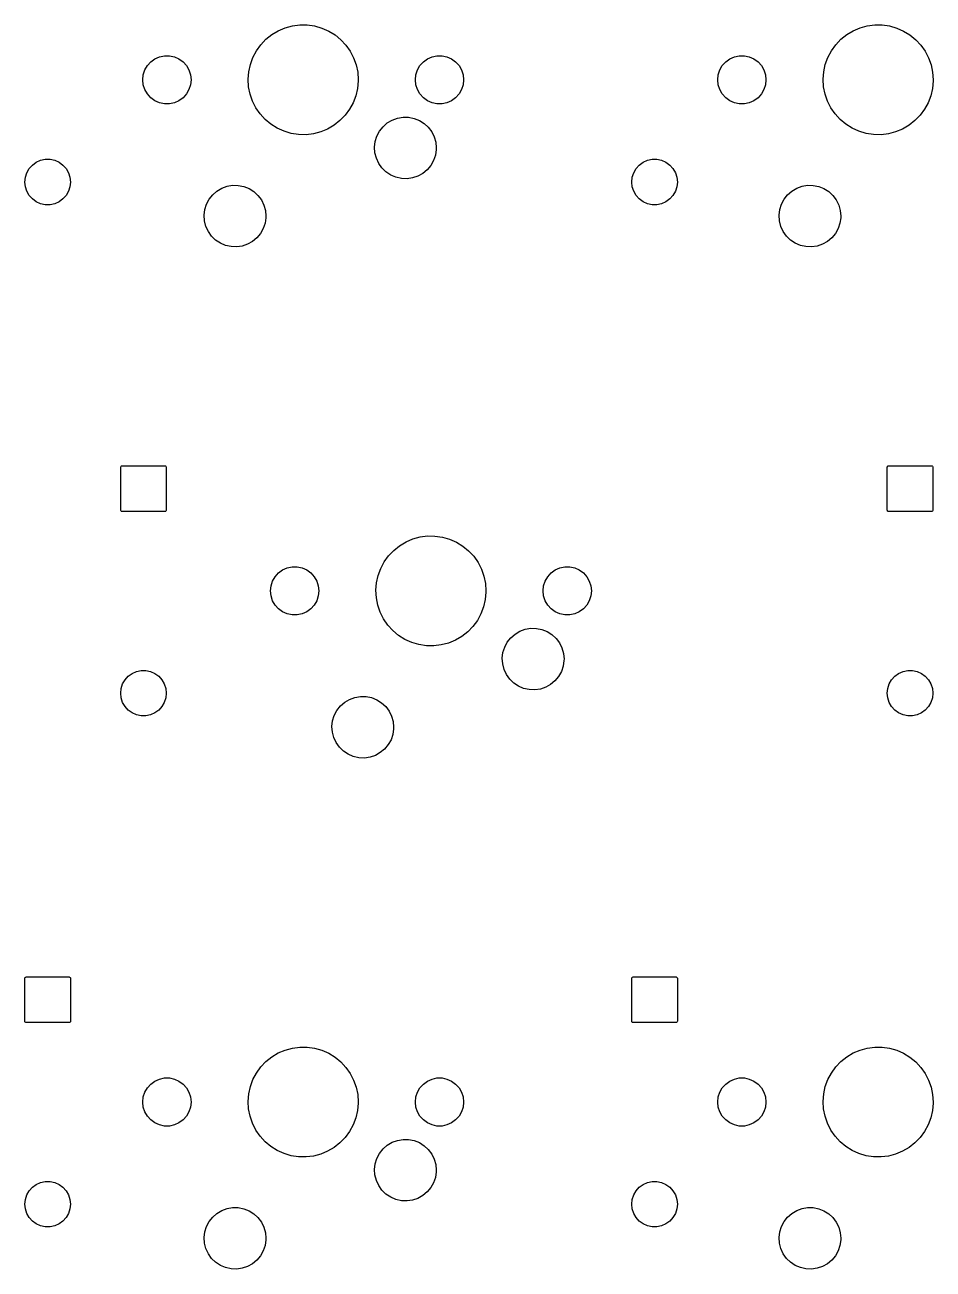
# Model space of a CAD drawing. Extents: x -119 to 120, y -47 to 51.
# Drawn here: x -117.53 to -83.67, y -44.33 to 2.05 of the extents above; entities that cross this region are included whole.
import ezdxf

# ---------------------------------------------------------------- set-up
doc = ezdxf.new("R2010")
doc.units = 0
doc.layers.add('BLACK', color=7, linetype='CONTINUOUS')

msp = doc.modelspace()

# ---------------------------------------------------------------- linework, layer by layer
at = {"layer": 'BLACK', "linetype": 'CONTINUOUS'}
for p, q in [((-108.087, 1.82656), (-107.83, 1.93597)), ((-107.83, 1.93597), (-107.561, 2.00956)), ((-107.561, 2.00956), (-107.285, 2.04595)), ((-107.285, 2.04595), (-107.006, 2.04449)), ((-107.006, 2.04449), (-106.73, 2.0052)), ((-106.73, 2.0052), (-106.462, 1.92881)), ((-106.462, 1.92881), (-106.206, 1.81672)), ((-86.6557, 1.82656), (-86.3992, 1.93597)), ((-86.3992, 1.93597), (-86.1302, 2.00956)), ((-86.1302, 2.00956), (-85.8537, 2.04595)), ((-85.8537, 2.04595), (-85.5749, 2.04449)), ((-85.5749, 2.04449), (-85.2988, 2.0052)), ((-85.2988, 2.0052), (-85.0306, 1.92881)), ((-85.0306, 1.92881), (-84.7752, 1.81672)), ((-108.736, 1.30672), (-108.544, 1.509)), ((-108.544, 1.509), (-108.326, 1.68336)), ((-108.326, 1.68336), (-108.087, 1.82656)), ((-106.206, 1.81672), (-105.969, 1.67101)), ((-105.969, 1.67101), (-105.753, 1.49439)), ((-105.753, 1.49439), (-105.563, 1.29011)), ((-87.3046, 1.30672), (-87.1126, 1.509)), ((-87.1126, 1.509), (-86.895, 1.68336)), ((-86.895, 1.68336), (-86.6557, 1.82656)), ((-84.7752, 1.81672), (-84.5375, 1.67101)), ((-84.5375, 1.67101), (-84.3217, 1.49439)), ((-84.3217, 1.49439), (-84.1319, 1.29011)), ((-109.029, 0.83381), (-108.899, 1.08026)), ((-108.899, 1.08026), (-108.736, 1.30672)), ((-105.563, 1.29011), (-105.403, 1.06195)), ((-105.403, 1.06195), (-105.275, 0.814153)), ((-87.5978, 0.83381), (-87.4673, 1.08026)), ((-87.4673, 1.08026), (-87.3046, 1.30672)), ((-84.1319, 1.29011), (-83.9715, 1.06195)), ((-83.9715, 1.06195), (-83.8436, 0.814153)), ((-113.058, 0.366063), (-112.964, 0.529007)), ((-112.964, 0.529007), (-112.838, 0.66883)), ((-112.838, 0.66883), (-112.686, 0.779423)), ((-112.686, 0.779423), (-112.514, 0.855951)), ((-112.514, 0.855951), (-112.33, 0.89507)), ((-112.33, 0.89507), (-112.142, 0.89507)), ((-112.142, 0.89507), (-111.958, 0.855951)), ((-111.958, 0.855951), (-111.786, 0.779423)), ((-111.786, 0.779423), (-111.634, 0.66883)), ((-111.634, 0.66883), (-111.508, 0.529007)), ((-111.508, 0.529007), (-111.414, 0.366063)), ((-109.184, 0.29947), (-109.125, 0.571932)), ((-109.125, 0.571932), (-109.029, 0.83381)), ((-105.275, 0.814153), (-105.182, 0.551286)), ((-105.182, 0.551286), (-105.125, 0.278217)), ((-102.898, 0.366063), (-102.804, 0.529007)), ((-102.804, 0.529007), (-102.678, 0.66883)), ((-102.678, 0.66883), (-102.526, 0.779423)), ((-102.526, 0.779423), (-102.354, 0.855951)), ((-102.354, 0.855951), (-102.17, 0.89507)), ((-102.17, 0.89507), (-101.982, 0.89507)), ((-101.982, 0.89507), (-101.798, 0.855951)), ((-101.798, 0.855951), (-101.626, 0.779423)), ((-101.626, 0.779423), (-101.474, 0.66883)), ((-101.474, 0.66883), (-101.348, 0.529007)), ((-101.348, 0.529007), (-101.254, 0.366063)), ((-91.6272, 0.366063), (-91.5331, 0.529007)), ((-91.5331, 0.529007), (-91.4072, 0.66883)), ((-91.4072, 0.66883), (-91.255, 0.779423)), ((-91.255, 0.779423), (-91.0831, 0.855951)), ((-91.0831, 0.855951), (-90.8991, 0.89507)), ((-90.8991, 0.89507), (-90.7109, 0.89507)), ((-90.7109, 0.89507), (-90.5269, 0.855951)), ((-90.5269, 0.855951), (-90.355, 0.779423)), ((-90.355, 0.779423), (-90.2028, 0.66883)), ((-90.2028, 0.66883), (-90.0769, 0.529007)), ((-90.0769, 0.529007), (-89.9828, 0.366063)), ((-87.753, 0.29947), (-87.6936, 0.571932)), ((-87.6936, 0.571932), (-87.5978, 0.83381)), ((-83.8436, 0.814153), (-83.7505, 0.551286)), ((-83.7505, 0.551286), (-83.694, 0.278217)), ((-113.136, 0), (-113.117, 0.187121)), ((-113.117, -0.187121), (-113.136, 0)), ((-113.117, 0.187121), (-113.058, 0.366063)), ((-111.414, 0.366063), (-111.356, 0.187121)), ((-111.356, 0.187121), (-111.336, 0)), ((-111.336, 0), (-111.356, -0.187121)), ((-109.206, 0.021467), (-109.184, 0.29947)), ((-109.19, -0.256933), (-109.206, 0.021467)), ((-105.125, 0.278217), (-105.106, 0)), ((-105.106, 0), (-105.107, -0.042932)), ((-102.976, 0), (-102.957, 0.187121)), ((-102.957, -0.187121), (-102.976, 0)), ((-102.957, 0.187121), (-102.898, 0.366063)), ((-101.254, 0.366063), (-101.196, 0.187121)), ((-101.196, 0.187121), (-101.176, 0)), ((-101.176, 0), (-101.196, -0.187121)), ((-91.705, 0), (-91.6853, 0.187121)), ((-91.6853, -0.187121), (-91.705, 0)), ((-91.6853, 0.187121), (-91.6272, 0.366063)), ((-89.9828, 0.366063), (-89.9247, 0.187121)), ((-89.9247, 0.187121), (-89.905, 0)), ((-89.905, 0), (-89.9247, -0.187121)), ((-87.7749, 0.021467), (-87.753, 0.29947)), ((-87.7588, -0.256933), (-87.7749, 0.021467)), ((-83.694, 0.278217), (-83.675, 0)), ((-83.675, 0), (-83.6754, -0.042932)), ((-113.058, -0.366063), (-113.117, -0.187121)), ((-112.964, -0.529007), (-113.058, -0.366063)), ((-111.414, -0.366063), (-111.508, -0.529007)), ((-111.356, -0.187121), (-111.414, -0.366063)), ((-109.136, -0.530579), (-109.19, -0.256933)), ((-105.131, -0.320691), (-105.194, -0.592515)), ((-105.107, -0.042932), (-105.131, -0.320691)), ((-102.898, -0.366063), (-102.957, -0.187121)), ((-102.804, -0.529007), (-102.898, -0.366063)), ((-101.254, -0.366063), (-101.348, -0.529007)), ((-101.196, -0.187121), (-101.254, -0.366063)), ((-91.6272, -0.366063), (-91.6853, -0.187121)), ((-91.5331, -0.529007), (-91.6272, -0.366063)), ((-89.9828, -0.366063), (-90.0769, -0.529007)), ((-89.9247, -0.187121), (-89.9828, -0.366063)), ((-87.7051, -0.530579), (-87.7588, -0.256933)), ((-83.7002, -0.320691), (-83.7625, -0.592515)), ((-83.6754, -0.042932), (-83.7002, -0.320691)), ((-112.838, -0.66883), (-112.964, -0.529007)), ((-112.686, -0.779423), (-112.838, -0.66883)), ((-112.514, -0.855951), (-112.686, -0.779423)), ((-112.33, -0.89507), (-112.514, -0.855951)), ((-112.142, -0.89507), (-112.33, -0.89507)), ((-111.958, -0.855951), (-112.142, -0.89507)), ((-111.786, -0.779423), (-111.958, -0.855951)), ((-111.634, -0.66883), (-111.786, -0.779423)), ((-111.508, -0.529007), (-111.634, -0.66883)), ((-109.046, -0.794407), (-109.136, -0.530579)), ((-108.921, -1.04353), (-109.046, -0.794407)), ((-105.292, -0.853376), (-105.425, -1.09844)), ((-105.194, -0.592515), (-105.292, -0.853376)), ((-102.678, -0.66883), (-102.804, -0.529007)), ((-102.526, -0.779423), (-102.678, -0.66883)), ((-102.354, -0.855951), (-102.526, -0.779423)), ((-102.17, -0.89507), (-102.354, -0.855951)), ((-101.982, -0.89507), (-102.17, -0.89507)), ((-101.798, -0.855951), (-101.982, -0.89507)), ((-101.626, -0.779423), (-101.798, -0.855951)), ((-101.474, -0.66883), (-101.626, -0.779423)), ((-101.348, -0.529007), (-101.474, -0.66883)), ((-91.4072, -0.66883), (-91.5331, -0.529007)), ((-91.255, -0.779423), (-91.4072, -0.66883)), ((-91.0831, -0.855951), (-91.255, -0.779423)), ((-90.8991, -0.89507), (-91.0831, -0.855951)), ((-90.7109, -0.89507), (-90.8991, -0.89507)), ((-90.5269, -0.855951), (-90.7109, -0.89507)), ((-90.355, -0.779423), (-90.5269, -0.855951)), ((-90.2028, -0.66883), (-90.355, -0.779423)), ((-90.0769, -0.529007), (-90.2028, -0.66883)), ((-87.6148, -0.794407), (-87.7051, -0.530579)), ((-87.4895, -1.04353), (-87.6148, -0.794407)), ((-83.8611, -0.853376), (-83.9941, -1.09844)), ((-83.7625, -0.592515), (-83.8611, -0.853376)), ((-108.763, -1.27335), (-108.921, -1.04353)), ((-108.575, -1.47961), (-108.763, -1.27335)), ((-105.59, -1.32319), (-105.785, -1.52345)), ((-105.425, -1.09844), (-105.59, -1.32319)), ((-87.3316, -1.27335), (-87.4895, -1.04353)), ((-87.1439, -1.47961), (-87.3316, -1.27335)), ((-84.1592, -1.32319), (-84.3533, -1.52345)), ((-83.9941, -1.09844), (-84.1592, -1.32319)), ((-108.361, -1.65848), (-108.575, -1.47961)), ((-108.125, -1.80667), (-108.361, -1.65848)), ((-107.871, -1.92143), (-108.125, -1.80667)), ((-106.245, -1.83621), (-106.502, -1.94293)), ((-106.004, -1.69551), (-106.245, -1.83621)), ((-105.785, -1.52345), (-106.004, -1.69551)), ((-104.311, -1.91366), (-104.18, -1.74839)), ((-104.18, -1.74839), (-104.022, -1.60963)), ((-104.022, -1.60963), (-103.841, -1.50203)), ((-103.841, -1.50203), (-103.644, -1.42918)), ((-103.644, -1.42918), (-103.436, -1.39355)), ((-103.436, -1.39355), (-103.226, -1.3963)), ((-103.226, -1.3963), (-103.02, -1.43736)), ((-103.02, -1.43736), (-102.824, -1.51534)), ((-102.824, -1.51534), (-102.646, -1.62764)), ((-102.646, -1.62764), (-102.492, -1.7705)), ((-102.492, -1.7705), (-102.366, -1.93913)), ((-86.93, -1.65848), (-87.1439, -1.47961)), ((-86.6937, -1.80667), (-86.93, -1.65848)), ((-86.4396, -1.92143), (-86.6937, -1.80667)), ((-84.8135, -1.83621), (-85.0711, -1.94293)), ((-84.5727, -1.69551), (-84.8135, -1.83621)), ((-84.3533, -1.52345), (-84.5727, -1.69551)), ((-107.603, -2.00063), (-107.871, -1.92143)), ((-107.328, -2.04281), (-107.603, -2.00063)), ((-107.049, -2.04719), (-107.328, -2.04281)), ((-106.772, -2.01369), (-107.049, -2.04719)), ((-106.502, -1.94293), (-106.772, -2.01369)), ((-104.496, -2.5099), (-104.471, -2.3009)), ((-104.471, -2.3009), (-104.409, -2.09991)), ((-104.409, -2.09991), (-104.311, -1.91366)), ((-102.366, -1.93913), (-102.273, -2.12788)), ((-102.273, -2.12788), (-102.216, -2.33043)), ((-86.1722, -2.00063), (-86.4396, -1.92143)), ((-85.8965, -2.04281), (-86.1722, -2.00063)), ((-85.6177, -2.04719), (-85.8965, -2.04281)), ((-85.3409, -2.01369), (-85.6177, -2.04719)), ((-85.0711, -1.94293), (-85.3409, -2.01369)), ((-104.482, -2.7199), (-104.496, -2.5099)), ((-104.43, -2.92388), (-104.482, -2.7199)), ((-102.198, -2.60019), (-102.228, -2.80846)), ((-102.216, -2.33043), (-102.196, -2.54)), ((-102.196, -2.54), (-102.198, -2.60019)), ((-117.369, -3.31038), (-117.25, -3.17833)), ((-117.25, -3.17833), (-117.106, -3.07388)), ((-117.106, -3.07388), (-116.944, -3.0016)), ((-116.944, -3.0016), (-116.77, -2.96466)), ((-116.77, -2.96466), (-116.592, -2.96466)), ((-116.592, -2.96466), (-116.419, -3.0016)), ((-116.419, -3.0016), (-116.256, -3.07388)), ((-116.256, -3.07388), (-116.112, -3.17833)), ((-116.112, -3.17833), (-115.994, -3.31038)), ((-104.342, -3.115), (-104.43, -2.92388)), ((-104.221, -3.28686), (-104.342, -3.115)), ((-102.399, -3.19137), (-102.533, -3.35317)), ((-102.296, -3.00775), (-102.399, -3.19137)), ((-102.228, -2.80846), (-102.296, -3.00775)), ((-94.747, -3.31038), (-94.6281, -3.17833)), ((-94.6281, -3.17833), (-94.4844, -3.07388)), ((-94.4844, -3.07388), (-94.322, -3.0016)), ((-94.322, -3.0016), (-94.1482, -2.96466)), ((-94.1482, -2.96466), (-93.9705, -2.96466)), ((-93.9705, -2.96466), (-93.7967, -3.0016)), ((-93.7967, -3.0016), (-93.6344, -3.07388)), ((-93.6344, -3.07388), (-93.4906, -3.17833)), ((-93.4906, -3.17833), (-93.3717, -3.31038)), ((-117.531, -3.81), (-117.513, -3.63327)), ((-117.513, -3.63327), (-117.458, -3.46427)), ((-117.458, -3.46427), (-117.369, -3.31038)), ((-115.994, -3.31038), (-115.905, -3.46427)), ((-115.905, -3.46427), (-115.85, -3.63327)), ((-115.85, -3.63327), (-115.831, -3.81)), ((-104.07, -3.43372), (-104.221, -3.28686)), ((-103.895, -3.55064), (-104.07, -3.43372)), ((-103.702, -3.63372), (-103.895, -3.55064)), ((-103.496, -3.68016), (-103.702, -3.63372)), ((-103.286, -3.68842), (-103.496, -3.68016)), ((-103.078, -3.65822), (-103.286, -3.68842)), ((-102.879, -3.59058), (-103.078, -3.65822)), ((-102.695, -3.48774), (-102.879, -3.59058)), ((-102.533, -3.35317), (-102.695, -3.48774)), ((-94.9094, -3.81), (-94.8908, -3.63327)), ((-94.8908, -3.63327), (-94.8359, -3.46427)), ((-94.8359, -3.46427), (-94.747, -3.31038)), ((-93.3717, -3.31038), (-93.2829, -3.46427)), ((-93.2829, -3.46427), (-93.2279, -3.63327)), ((-93.2279, -3.63327), (-93.2094, -3.81)), ((-117.513, -3.98672), (-117.531, -3.81)), ((-117.458, -4.15573), (-117.513, -3.98672)), ((-117.369, -4.30962), (-117.458, -4.15573)), ((-115.905, -4.15573), (-115.994, -4.30962)), ((-115.85, -3.98672), (-115.905, -4.15573)), ((-115.831, -3.81), (-115.85, -3.98672)), ((-110.53, -4.28839), (-110.372, -4.14963)), ((-110.372, -4.14963), (-110.191, -4.04203)), ((-110.191, -4.04203), (-109.994, -3.96918)), ((-109.994, -3.96918), (-109.786, -3.93354)), ((-109.786, -3.93354), (-109.576, -3.9363)), ((-109.576, -3.9363), (-109.37, -3.97736)), ((-109.37, -3.97736), (-109.174, -4.05534)), ((-109.174, -4.05534), (-108.996, -4.16764)), ((-108.996, -4.16764), (-108.842, -4.3105)), ((-94.8908, -3.98672), (-94.9094, -3.81)), ((-94.8359, -4.15573), (-94.8908, -3.98672)), ((-94.747, -4.30962), (-94.8359, -4.15573)), ((-93.2829, -4.15573), (-93.3717, -4.30962)), ((-93.2279, -3.98672), (-93.2829, -4.15573)), ((-93.2094, -3.81), (-93.2279, -3.98672)), ((-89.0992, -4.28839), (-88.941, -4.14963)), ((-88.941, -4.14963), (-88.7601, -4.04203)), ((-88.7601, -4.04203), (-88.5626, -3.96918)), ((-88.5626, -3.96918), (-88.3552, -3.93354)), ((-88.3552, -3.93354), (-88.1448, -3.9363)), ((-88.1448, -3.9363), (-87.9384, -3.97736)), ((-87.9384, -3.97736), (-87.7429, -4.05534)), ((-87.7429, -4.05534), (-87.5649, -4.16764)), ((-87.5649, -4.16764), (-87.4104, -4.3105)), ((-117.25, -4.44167), (-117.369, -4.30962)), ((-117.106, -4.54612), (-117.25, -4.44167)), ((-116.944, -4.6184), (-117.106, -4.54612)), ((-116.77, -4.65534), (-116.944, -4.6184)), ((-116.419, -4.6184), (-116.592, -4.65534)), ((-116.256, -4.54612), (-116.419, -4.6184)), ((-116.112, -4.44167), (-116.256, -4.54612)), ((-115.994, -4.30962), (-116.112, -4.44167)), ((-110.759, -4.63991), (-110.661, -4.45366)), ((-110.661, -4.45366), (-110.53, -4.28839)), ((-108.842, -4.3105), (-108.716, -4.47913)), ((-108.716, -4.47913), (-108.623, -4.66788)), ((-94.6281, -4.44167), (-94.747, -4.30962)), ((-94.4844, -4.54612), (-94.6281, -4.44167)), ((-94.322, -4.6184), (-94.4844, -4.54612)), ((-94.1482, -4.65534), (-94.322, -4.6184)), ((-93.7967, -4.6184), (-93.9705, -4.65534)), ((-93.6344, -4.54612), (-93.7967, -4.6184)), ((-93.4906, -4.44167), (-93.6344, -4.54612)), ((-93.3717, -4.30962), (-93.4906, -4.44167)), ((-89.3275, -4.63991), (-89.2295, -4.45366)), ((-89.2295, -4.45366), (-89.0992, -4.28839)), ((-87.4104, -4.3105), (-87.2845, -4.47913)), ((-87.2845, -4.47913), (-87.1914, -4.66788)), ((-116.592, -4.65534), (-116.77, -4.65534)), ((-110.846, -5.0499), (-110.821, -4.8409)), ((-110.832, -5.2599), (-110.846, -5.0499)), ((-110.821, -4.8409), (-110.759, -4.63991)), ((-108.623, -4.66788), (-108.566, -4.87043)), ((-108.566, -4.87043), (-108.546, -5.08)), ((-108.546, -5.08), (-108.548, -5.14019)), ((-93.9705, -4.65534), (-94.1482, -4.65534)), ((-89.4146, -5.0499), (-89.3899, -4.8409)), ((-89.4008, -5.2599), (-89.4146, -5.0499)), ((-89.3899, -4.8409), (-89.3275, -4.63991)), ((-87.1914, -4.66788), (-87.1343, -4.87043)), ((-87.1343, -4.87043), (-87.115, -5.08)), ((-87.115, -5.08), (-87.1166, -5.14019)), ((-110.78, -5.46388), (-110.832, -5.2599)), ((-110.692, -5.655), (-110.78, -5.46388)), ((-108.646, -5.54775), (-108.749, -5.73137)), ((-108.578, -5.34846), (-108.646, -5.54775)), ((-108.548, -5.14019), (-108.578, -5.34846)), ((-89.349, -5.46388), (-89.4008, -5.2599)), ((-89.2609, -5.655), (-89.349, -5.46388)), ((-87.2144, -5.54775), (-87.3173, -5.73137)), ((-87.1468, -5.34846), (-87.2144, -5.54775)), ((-87.1166, -5.14019), (-87.1468, -5.34846)), ((-110.571, -5.82686), (-110.692, -5.655)), ((-110.42, -5.97372), (-110.571, -5.82686)), ((-110.245, -6.09064), (-110.42, -5.97372)), ((-109.045, -6.02774), (-109.229, -6.13058)), ((-108.883, -5.89317), (-109.045, -6.02774)), ((-108.749, -5.73137), (-108.883, -5.89317)), ((-89.1395, -5.82686), (-89.2609, -5.655)), ((-88.9887, -5.97372), (-89.1395, -5.82686)), ((-88.8137, -6.09064), (-88.9887, -5.97372)), ((-87.6136, -6.02774), (-87.7973, -6.13058)), ((-87.4518, -5.89317), (-87.6136, -6.02774)), ((-87.3173, -5.73137), (-87.4518, -5.89317)), ((-110.052, -6.17371), (-110.245, -6.09064)), ((-109.846, -6.22016), (-110.052, -6.17371)), ((-109.636, -6.22842), (-109.846, -6.22016)), ((-109.428, -6.19822), (-109.636, -6.22842)), ((-109.229, -6.13058), (-109.428, -6.19822)), ((-88.6204, -6.17371), (-88.8137, -6.09064)), ((-88.4151, -6.22016), (-88.6204, -6.17371)), ((-88.2048, -6.22842), (-88.4151, -6.22016)), ((-87.9965, -6.19822), (-88.2048, -6.22842)), ((-87.7973, -6.13058), (-87.9965, -6.19822)), ((-113.959, -14.44), (-113.956, -14.4209)), ((-113.959, -16.04), (-113.959, -14.44)), ((-113.956, -14.4209), (-113.945, -14.4046)), ((-113.945, -14.4046), (-113.929, -14.3938)), ((-113.929, -14.3938), (-113.909, -14.39)), ((-113.909, -14.39), (-112.309, -14.39)), ((-112.309, -14.39), (-112.29, -14.3938)), ((-112.29, -14.3938), (-112.274, -14.4046)), ((-112.274, -14.4046), (-112.263, -14.4209)), ((-112.263, -14.4209), (-112.259, -14.44)), ((-112.259, -14.44), (-112.259, -16.04)), ((-85.3844, -14.44), (-85.3806, -14.4209)), ((-85.3844, -16.04), (-85.3844, -14.44)), ((-85.3806, -14.4209), (-85.3697, -14.4046)), ((-85.3697, -14.4046), (-85.3535, -14.3938)), ((-85.3535, -14.3938), (-85.3344, -14.39)), ((-85.3344, -14.39), (-83.7344, -14.39)), ((-83.7344, -14.39), (-83.7152, -14.3938)), ((-83.7152, -14.3938), (-83.699, -14.4046)), ((-83.699, -14.4046), (-83.6882, -14.4209)), ((-83.6882, -14.4209), (-83.6844, -14.44)), ((-83.6844, -14.44), (-83.6844, -16.04)), ((-113.956, -16.0591), (-113.959, -16.04)), ((-113.945, -16.0754), (-113.956, -16.0591)), ((-113.929, -16.0862), (-113.945, -16.0754)), ((-113.909, -16.09), (-113.929, -16.0862)), ((-112.309, -16.09), (-113.909, -16.09)), ((-112.29, -16.0862), (-112.309, -16.09)), ((-112.274, -16.0754), (-112.29, -16.0862)), ((-112.263, -16.0591), (-112.274, -16.0754)), ((-112.259, -16.04), (-112.263, -16.0591)), ((-85.3806, -16.0591), (-85.3844, -16.04)), ((-85.3697, -16.0754), (-85.3806, -16.0591)), ((-85.3535, -16.0862), (-85.3697, -16.0754)), ((-85.3344, -16.09), (-85.3535, -16.0862)), ((-83.7344, -16.09), (-85.3344, -16.09)), ((-83.7152, -16.0862), (-83.7344, -16.09)), ((-83.699, -16.0754), (-83.7152, -16.0862)), ((-83.6882, -16.0591), (-83.699, -16.0754)), ((-83.6844, -16.04), (-83.6882, -16.0591)), ((-103.324, -17.2234), (-103.068, -17.114)), ((-103.068, -17.114), (-102.799, -17.0404)), ((-102.799, -17.0404), (-102.522, -17.004)), ((-102.522, -17.004), (-102.244, -17.0055)), ((-102.244, -17.0055), (-101.968, -17.0448)), ((-101.968, -17.0448), (-101.699, -17.1212)), ((-101.699, -17.1212), (-101.444, -17.2333)), ((-103.973, -17.7433), (-103.781, -17.541)), ((-103.781, -17.541), (-103.564, -17.3666)), ((-103.564, -17.3666), (-103.324, -17.2234)), ((-101.444, -17.2333), (-101.206, -17.379)), ((-101.206, -17.379), (-100.99, -17.5556)), ((-100.99, -17.5556), (-100.801, -17.7599)), ((-104.267, -18.2162), (-104.136, -17.9697)), ((-104.136, -17.9697), (-103.973, -17.7433)), ((-100.801, -17.7599), (-100.64, -17.988)), ((-100.64, -17.988), (-100.512, -18.2358)), ((-108.296, -18.6839), (-108.202, -18.521)), ((-108.202, -18.521), (-108.076, -18.3812)), ((-108.076, -18.3812), (-107.924, -18.2706)), ((-107.924, -18.2706), (-107.752, -18.194)), ((-107.752, -18.194), (-107.568, -18.1549)), ((-107.568, -18.1549), (-107.38, -18.1549)), ((-107.38, -18.1549), (-107.196, -18.194)), ((-107.196, -18.194), (-107.024, -18.2706)), ((-107.024, -18.2706), (-106.872, -18.3812)), ((-106.872, -18.3812), (-106.746, -18.521)), ((-106.746, -18.521), (-106.652, -18.6839)), ((-104.422, -18.7505), (-104.362, -18.4781)), ((-104.362, -18.4781), (-104.267, -18.2162)), ((-100.512, -18.2358), (-100.419, -18.4987)), ((-100.419, -18.4987), (-100.363, -18.7718)), ((-98.1359, -18.6839), (-98.0419, -18.521)), ((-98.0419, -18.521), (-97.916, -18.3812)), ((-97.916, -18.3812), (-97.7638, -18.2706)), ((-97.7638, -18.2706), (-97.5919, -18.194)), ((-97.5919, -18.194), (-97.4078, -18.1549)), ((-97.4078, -18.1549), (-97.2197, -18.1549)), ((-97.2197, -18.1549), (-97.0356, -18.194)), ((-97.0356, -18.194), (-96.8637, -18.2706)), ((-96.8637, -18.2706), (-96.7115, -18.3812)), ((-96.7115, -18.3812), (-96.5856, -18.521)), ((-96.5856, -18.521), (-96.4916, -18.6839)), ((-108.374, -19.05), (-108.354, -18.8629)), ((-108.354, -18.8629), (-108.296, -18.6839)), ((-106.652, -18.6839), (-106.593, -18.8629)), ((-106.593, -18.8629), (-106.574, -19.05)), ((-104.444, -19.0285), (-104.422, -18.7505)), ((-100.363, -18.7718), (-100.344, -19.05)), ((-98.2137, -19.05), (-98.1941, -18.8629)), ((-98.1941, -18.8629), (-98.1359, -18.6839)), ((-96.4916, -18.6839), (-96.4334, -18.8629)), ((-96.4334, -18.8629), (-96.4137, -19.05)), ((-108.354, -19.2371), (-108.374, -19.05)), ((-108.296, -19.4161), (-108.354, -19.2371)), ((-108.202, -19.579), (-108.296, -19.4161)), ((-106.652, -19.4161), (-106.746, -19.579)), ((-106.593, -19.2371), (-106.652, -19.4161)), ((-106.574, -19.05), (-106.593, -19.2371)), ((-104.428, -19.3069), (-104.444, -19.0285)), ((-104.374, -19.5806), (-104.428, -19.3069)), ((-100.369, -19.3707), (-100.431, -19.6425)), ((-100.344, -19.0929), (-100.369, -19.3707)), ((-100.344, -19.05), (-100.344, -19.0929)), ((-98.1941, -19.2371), (-98.2137, -19.05)), ((-98.1359, -19.4161), (-98.1941, -19.2371)), ((-98.0419, -19.579), (-98.1359, -19.4161)), ((-96.4916, -19.4161), (-96.5856, -19.579)), ((-96.4334, -19.2371), (-96.4916, -19.4161)), ((-96.4137, -19.05), (-96.4334, -19.2371)), ((-108.076, -19.7188), (-108.202, -19.579)), ((-107.924, -19.8294), (-108.076, -19.7188)), ((-107.752, -19.906), (-107.924, -19.8294)), ((-107.568, -19.9451), (-107.752, -19.906)), ((-107.196, -19.906), (-107.38, -19.9451)), ((-107.024, -19.8294), (-107.196, -19.906)), ((-106.872, -19.7188), (-107.024, -19.8294)), ((-106.746, -19.579), (-106.872, -19.7188)), ((-104.284, -19.8444), (-104.374, -19.5806)), ((-104.158, -20.0935), (-104.284, -19.8444)), ((-100.53, -19.9034), (-100.663, -20.1484)), ((-100.431, -19.6425), (-100.53, -19.9034)), ((-97.916, -19.7188), (-98.0419, -19.579)), ((-97.7638, -19.8294), (-97.916, -19.7188)), ((-97.5919, -19.906), (-97.7638, -19.8294)), ((-97.4078, -19.9451), (-97.5919, -19.906)), ((-97.0356, -19.906), (-97.2197, -19.9451)), ((-96.8637, -19.8294), (-97.0356, -19.906)), ((-96.7115, -19.7188), (-96.8637, -19.8294)), ((-96.5856, -19.579), (-96.7115, -19.7188)), ((-107.38, -19.9451), (-107.568, -19.9451)), ((-104, -20.3234), (-104.158, -20.0935)), ((-103.813, -20.5296), (-104, -20.3234)), ((-100.828, -20.3732), (-101.022, -20.5734)), ((-100.663, -20.1484), (-100.828, -20.3732)), ((-97.2197, -19.9451), (-97.4078, -19.9451)), ((-103.599, -20.7085), (-103.813, -20.5296)), ((-103.362, -20.8567), (-103.599, -20.7085)), ((-103.108, -20.9714), (-103.362, -20.8567)), ((-101.241, -20.7455), (-101.482, -20.8862)), ((-101.022, -20.5734), (-101.241, -20.7455)), ((-99.5482, -20.9637), (-99.4179, -20.7984)), ((-99.4179, -20.7984), (-99.2597, -20.6596)), ((-99.2597, -20.6596), (-99.0788, -20.552)), ((-99.0788, -20.552), (-98.8814, -20.4792)), ((-98.8814, -20.4792), (-98.674, -20.4435)), ((-98.674, -20.4435), (-98.4635, -20.4463)), ((-98.4635, -20.4463), (-98.2571, -20.4874)), ((-98.2571, -20.4874), (-98.0617, -20.5653)), ((-98.0617, -20.5653), (-97.8837, -20.6776)), ((-97.8837, -20.6776), (-97.7291, -20.8205)), ((-97.7291, -20.8205), (-97.6032, -20.9891)), ((-102.841, -21.0506), (-103.108, -20.9714)), ((-102.565, -21.0928), (-102.841, -21.0506)), ((-102.286, -21.0972), (-102.565, -21.0928)), ((-102.01, -21.0637), (-102.286, -21.0972)), ((-101.74, -20.9929), (-102.01, -21.0637)), ((-101.482, -20.8862), (-101.74, -20.9929)), ((-99.7086, -21.3509), (-99.6462, -21.1499)), ((-99.6462, -21.1499), (-99.5482, -20.9637)), ((-97.6032, -20.9891), (-97.5101, -21.1779)), ((-97.5101, -21.1779), (-97.453, -21.3804)), ((-99.7334, -21.5599), (-99.7086, -21.3509)), ((-99.7196, -21.7699), (-99.7334, -21.5599)), ((-99.6678, -21.9739), (-99.7196, -21.7699)), ((-97.4353, -21.6502), (-97.4655, -21.8585)), ((-97.453, -21.3804), (-97.4337, -21.59)), ((-97.4337, -21.59), (-97.4353, -21.6502)), ((-113.797, -22.3604), (-113.678, -22.2283)), ((-113.678, -22.2283), (-113.534, -22.1239)), ((-113.534, -22.1239), (-113.372, -22.0516)), ((-113.372, -22.0516), (-113.198, -22.0147)), ((-113.198, -22.0147), (-113.021, -22.0147)), ((-113.021, -22.0147), (-112.847, -22.0516)), ((-112.847, -22.0516), (-112.684, -22.1239)), ((-112.684, -22.1239), (-112.541, -22.2283)), ((-112.541, -22.2283), (-112.422, -22.3604)), ((-99.5797, -22.165), (-99.6678, -21.9739)), ((-99.4582, -22.3369), (-99.5797, -22.165)), ((-97.636, -22.2414), (-97.7706, -22.4032)), ((-97.5332, -22.0577), (-97.636, -22.2414)), ((-97.4655, -21.8585), (-97.5332, -22.0577)), ((-85.222, -22.3604), (-85.1031, -22.2283)), ((-85.1031, -22.2283), (-84.9594, -22.1239)), ((-84.9594, -22.1239), (-84.797, -22.0516)), ((-84.797, -22.0516), (-84.6232, -22.0147)), ((-84.6232, -22.0147), (-84.4455, -22.0147)), ((-84.4455, -22.0147), (-84.2717, -22.0516)), ((-84.2717, -22.0516), (-84.1094, -22.1239)), ((-84.1094, -22.1239), (-83.9656, -22.2283)), ((-83.9656, -22.2283), (-83.8467, -22.3604)), ((-113.959, -22.86), (-113.941, -22.6833)), ((-113.941, -22.6833), (-113.886, -22.5143)), ((-113.886, -22.5143), (-113.797, -22.3604)), ((-112.422, -22.3604), (-112.333, -22.5143)), ((-112.333, -22.5143), (-112.278, -22.6833)), ((-112.278, -22.6833), (-112.259, -22.86)), ((-99.3075, -22.4837), (-99.4582, -22.3369)), ((-99.1325, -22.6006), (-99.3075, -22.4837)), ((-98.9391, -22.6837), (-99.1325, -22.6006)), ((-98.7339, -22.7302), (-98.9391, -22.6837)), ((-98.3153, -22.7082), (-98.5236, -22.7384)), ((-98.116, -22.6406), (-98.3153, -22.7082)), ((-97.9324, -22.5377), (-98.116, -22.6406)), ((-97.7706, -22.4032), (-97.9324, -22.5377)), ((-85.3844, -22.86), (-85.3658, -22.6833)), ((-85.3658, -22.6833), (-85.3109, -22.5143)), ((-85.3109, -22.5143), (-85.222, -22.3604)), ((-83.8467, -22.3604), (-83.7579, -22.5143)), ((-83.7579, -22.5143), (-83.703, -22.6833)), ((-83.703, -22.6833), (-83.6844, -22.86)), ((-113.941, -23.0367), (-113.959, -22.86)), ((-113.886, -23.2057), (-113.941, -23.0367)), ((-112.278, -23.0367), (-112.333, -23.2057)), ((-112.259, -22.86), (-112.278, -23.0367)), ((-105.61, -23.1996), (-105.429, -23.092)), ((-105.429, -23.092), (-105.231, -23.0192)), ((-105.231, -23.0192), (-105.024, -22.9835)), ((-105.024, -22.9835), (-104.814, -22.9863)), ((-104.814, -22.9863), (-104.607, -23.0274)), ((-104.607, -23.0274), (-104.412, -23.1053)), ((-104.412, -23.1053), (-104.234, -23.2176)), ((-98.5236, -22.7384), (-98.7339, -22.7302)), ((-85.3658, -23.0367), (-85.3844, -22.86)), ((-85.3109, -23.2057), (-85.3658, -23.0367)), ((-83.703, -23.0367), (-83.7579, -23.2057)), ((-83.6844, -22.86), (-83.703, -23.0367)), ((-113.797, -23.3596), (-113.886, -23.2057)), ((-113.678, -23.4917), (-113.797, -23.3596)), ((-113.534, -23.5961), (-113.678, -23.4917)), ((-113.372, -23.6684), (-113.534, -23.5961)), ((-112.684, -23.5961), (-112.847, -23.6684)), ((-112.541, -23.4917), (-112.684, -23.5961)), ((-112.422, -23.3596), (-112.541, -23.4917)), ((-112.333, -23.2057), (-112.422, -23.3596)), ((-105.996, -23.6899), (-105.898, -23.5037)), ((-105.898, -23.5037), (-105.768, -23.3384)), ((-105.768, -23.3384), (-105.61, -23.1996)), ((-104.234, -23.2176), (-104.079, -23.3605)), ((-104.079, -23.3605), (-103.953, -23.5291)), ((-103.953, -23.5291), (-103.86, -23.7179)), ((-85.222, -23.3596), (-85.3109, -23.2057)), ((-85.1031, -23.4917), (-85.222, -23.3596)), ((-84.9594, -23.5961), (-85.1031, -23.4917)), ((-84.797, -23.6684), (-84.9594, -23.5961)), ((-84.1094, -23.5961), (-84.2717, -23.6684)), ((-83.9656, -23.4917), (-84.1094, -23.5961)), ((-83.8467, -23.3596), (-83.9656, -23.4917)), ((-83.7579, -23.2057), (-83.8467, -23.3596)), ((-113.198, -23.7053), (-113.372, -23.6684)), ((-113.021, -23.7053), (-113.198, -23.7053)), ((-112.847, -23.6684), (-113.021, -23.7053)), ((-106.083, -24.0999), (-106.059, -23.8909)), ((-106.07, -24.3099), (-106.083, -24.0999)), ((-106.059, -23.8909), (-105.996, -23.6899)), ((-103.86, -23.7179), (-103.803, -23.9204)), ((-103.803, -23.9204), (-103.784, -24.13)), ((-84.6232, -23.7053), (-84.797, -23.6684)), ((-84.4455, -23.7053), (-84.6232, -23.7053)), ((-84.2717, -23.6684), (-84.4455, -23.7053)), ((-106.018, -24.5139), (-106.07, -24.3099)), ((-105.93, -24.705), (-106.018, -24.5139)), ((-103.816, -24.3985), (-103.883, -24.5977)), ((-103.785, -24.1902), (-103.816, -24.3985)), ((-103.784, -24.13), (-103.785, -24.1902)), ((-105.808, -24.8769), (-105.93, -24.705)), ((-105.657, -25.0237), (-105.808, -24.8769)), ((-105.482, -25.1406), (-105.657, -25.0237)), ((-104.121, -24.9432), (-104.282, -25.0777)), ((-103.986, -24.7814), (-104.121, -24.9432)), ((-103.883, -24.5977), (-103.986, -24.7814)), ((-105.289, -25.2237), (-105.482, -25.1406)), ((-105.084, -25.2702), (-105.289, -25.2237)), ((-104.874, -25.2784), (-105.084, -25.2702)), ((-104.665, -25.2482), (-104.874, -25.2784)), ((-104.466, -25.1806), (-104.665, -25.2482)), ((-104.282, -25.0777), (-104.466, -25.1806)), ((-117.531, -33.49), (-117.527, -33.4709)), ((-117.531, -35.09), (-117.531, -33.49)), ((-117.527, -33.4709), (-117.517, -33.4546)), ((-117.517, -33.4546), (-117.5, -33.4438)), ((-117.5, -33.4438), (-117.481, -33.44)), ((-117.481, -33.44), (-115.881, -33.44)), ((-115.881, -33.44), (-115.862, -33.4438)), ((-115.862, -33.4438), (-115.846, -33.4546)), ((-115.846, -33.4546), (-115.835, -33.4709)), ((-115.835, -33.4709), (-115.831, -33.49)), ((-115.831, -33.49), (-115.831, -35.09)), ((-94.9094, -33.49), (-94.9056, -33.4709)), ((-94.9094, -35.09), (-94.9094, -33.49)), ((-94.9056, -33.4709), (-94.8947, -33.4546)), ((-94.8947, -33.4546), (-94.8785, -33.4438)), ((-94.8785, -33.4438), (-94.8594, -33.44)), ((-94.8594, -33.44), (-93.2594, -33.44)), ((-93.2594, -33.44), (-93.2402, -33.4438)), ((-93.2402, -33.4438), (-93.224, -33.4546)), ((-93.224, -33.4546), (-93.2132, -33.4709)), ((-93.2132, -33.4709), (-93.2094, -33.49)), ((-93.2094, -33.49), (-93.2094, -35.09)), ((-117.527, -35.1091), (-117.531, -35.09)), ((-117.517, -35.1254), (-117.527, -35.1091)), ((-117.5, -35.1362), (-117.517, -35.1254)), ((-117.481, -35.14), (-117.5, -35.1362)), ((-115.881, -35.14), (-117.481, -35.14)), ((-115.862, -35.1362), (-115.881, -35.14)), ((-115.846, -35.1254), (-115.862, -35.1362)), ((-115.835, -35.1091), (-115.846, -35.1254)), ((-115.831, -35.09), (-115.835, -35.1091)), ((-94.9056, -35.1091), (-94.9094, -35.09)), ((-94.8947, -35.1254), (-94.9056, -35.1091)), ((-94.8785, -35.1362), (-94.8947, -35.1254)), ((-94.8594, -35.14), (-94.8785, -35.1362)), ((-93.2594, -35.14), (-94.8594, -35.14)), ((-93.2402, -35.1362), (-93.2594, -35.14)), ((-93.224, -35.1254), (-93.2402, -35.1362)), ((-93.2132, -35.1091), (-93.224, -35.1254)), ((-93.2094, -35.09), (-93.2132, -35.1091)), ((-108.087, -36.2734), (-107.83, -36.164)), ((-107.83, -36.164), (-107.561, -36.0904)), ((-107.561, -36.0904), (-107.285, -36.054)), ((-107.285, -36.054), (-107.006, -36.0555)), ((-107.006, -36.0555), (-106.73, -36.0948)), ((-106.73, -36.0948), (-106.462, -36.1712)), ((-106.462, -36.1712), (-106.206, -36.2833)), ((-86.6557, -36.2734), (-86.3992, -36.164)), ((-86.3992, -36.164), (-86.1302, -36.0904)), ((-86.1302, -36.0904), (-85.8537, -36.054)), ((-85.8537, -36.054), (-85.5749, -36.0555)), ((-85.5749, -36.0555), (-85.2988, -36.0948)), ((-85.2988, -36.0948), (-85.0306, -36.1712)), ((-85.0306, -36.1712), (-84.7752, -36.2833)), ((-108.736, -36.7933), (-108.544, -36.591)), ((-108.544, -36.591), (-108.326, -36.4166)), ((-108.326, -36.4166), (-108.087, -36.2734)), ((-106.206, -36.2833), (-105.969, -36.429)), ((-105.969, -36.429), (-105.753, -36.6056)), ((-105.753, -36.6056), (-105.563, -36.8099)), ((-87.3046, -36.7933), (-87.1126, -36.591)), ((-87.1126, -36.591), (-86.895, -36.4166)), ((-86.895, -36.4166), (-86.6557, -36.2734)), ((-84.7752, -36.2833), (-84.5375, -36.429)), ((-84.5375, -36.429), (-84.3217, -36.6056)), ((-84.3217, -36.6056), (-84.1319, -36.8099)), ((-109.029, -37.2662), (-108.899, -37.0197)), ((-108.899, -37.0197), (-108.736, -36.7933)), ((-105.563, -36.8099), (-105.403, -37.038)), ((-105.403, -37.038), (-105.275, -37.2858)), ((-87.5978, -37.2662), (-87.4673, -37.0197)), ((-87.4673, -37.0197), (-87.3046, -36.7933)), ((-84.1319, -36.8099), (-83.9715, -37.038)), ((-83.9715, -37.038), (-83.8436, -37.2858)), ((-112.964, -37.571), (-112.838, -37.4312)), ((-112.838, -37.4312), (-112.686, -37.3206)), ((-112.686, -37.3206), (-112.514, -37.244)), ((-112.514, -37.244), (-112.33, -37.2049)), ((-112.33, -37.2049), (-112.142, -37.2049)), ((-112.142, -37.2049), (-111.958, -37.244)), ((-111.958, -37.244), (-111.786, -37.3206)), ((-111.786, -37.3206), (-111.634, -37.4312)), ((-111.634, -37.4312), (-111.508, -37.571)), ((-109.184, -37.8005), (-109.125, -37.5281)), ((-109.125, -37.5281), (-109.029, -37.2662)), ((-105.275, -37.2858), (-105.182, -37.5487)), ((-105.182, -37.5487), (-105.125, -37.8218)), ((-102.804, -37.571), (-102.678, -37.4312)), ((-102.678, -37.4312), (-102.526, -37.3206)), ((-102.526, -37.3206), (-102.354, -37.244)), ((-102.354, -37.244), (-102.17, -37.2049)), ((-102.17, -37.2049), (-101.982, -37.2049)), ((-101.982, -37.2049), (-101.798, -37.244)), ((-101.798, -37.244), (-101.626, -37.3206)), ((-101.626, -37.3206), (-101.474, -37.4312)), ((-101.474, -37.4312), (-101.348, -37.571)), ((-91.5331, -37.571), (-91.4072, -37.4312)), ((-91.4072, -37.4312), (-91.255, -37.3206)), ((-91.255, -37.3206), (-91.0831, -37.244)), ((-91.0831, -37.244), (-90.8991, -37.2049)), ((-90.8991, -37.2049), (-90.7109, -37.2049)), ((-90.7109, -37.2049), (-90.5269, -37.244)), ((-90.5269, -37.244), (-90.355, -37.3206)), ((-90.355, -37.3206), (-90.2028, -37.4312)), ((-90.2028, -37.4312), (-90.0769, -37.571)), ((-87.753, -37.8005), (-87.6936, -37.5281)), ((-87.6936, -37.5281), (-87.5978, -37.2662)), ((-83.8436, -37.2858), (-83.7505, -37.5487)), ((-83.7505, -37.5487), (-83.694, -37.8218)), ((-113.136, -38.1), (-113.117, -37.9129)), ((-113.117, -37.9129), (-113.058, -37.7339)), ((-113.058, -37.7339), (-112.964, -37.571)), ((-111.508, -37.571), (-111.414, -37.7339)), ((-111.414, -37.7339), (-111.356, -37.9129)), ((-111.356, -37.9129), (-111.336, -38.1)), ((-109.206, -38.0785), (-109.184, -37.8005)), ((-105.125, -37.8218), (-105.106, -38.1)), ((-102.976, -38.1), (-102.957, -37.9129)), ((-102.957, -37.9129), (-102.898, -37.7339)), ((-102.898, -37.7339), (-102.804, -37.571)), ((-101.348, -37.571), (-101.254, -37.7339)), ((-101.254, -37.7339), (-101.196, -37.9129)), ((-101.196, -37.9129), (-101.176, -38.1)), ((-91.705, -38.1), (-91.6853, -37.9129)), ((-91.6853, -37.9129), (-91.6272, -37.7339)), ((-91.6272, -37.7339), (-91.5331, -37.571)), ((-90.0769, -37.571), (-89.9828, -37.7339)), ((-89.9828, -37.7339), (-89.9247, -37.9129)), ((-89.9247, -37.9129), (-89.905, -38.1)), ((-87.7749, -38.0785), (-87.753, -37.8005)), ((-83.694, -37.8218), (-83.675, -38.1)), ((-113.117, -38.2871), (-113.136, -38.1)), ((-113.058, -38.4661), (-113.117, -38.2871)), ((-112.964, -38.629), (-113.058, -38.4661)), ((-111.414, -38.4661), (-111.508, -38.629)), ((-111.356, -38.2871), (-111.414, -38.4661)), ((-111.336, -38.1), (-111.356, -38.2871)), ((-109.19, -38.3569), (-109.206, -38.0785)), ((-109.136, -38.6306), (-109.19, -38.3569)), ((-105.131, -38.4207), (-105.194, -38.6925)), ((-105.107, -38.1429), (-105.131, -38.4207)), ((-105.106, -38.1), (-105.107, -38.1429)), ((-102.957, -38.2871), (-102.976, -38.1)), ((-102.898, -38.4661), (-102.957, -38.2871)), ((-102.804, -38.629), (-102.898, -38.4661)), ((-101.254, -38.4661), (-101.348, -38.629)), ((-101.196, -38.2871), (-101.254, -38.4661)), ((-101.176, -38.1), (-101.196, -38.2871)), ((-91.6853, -38.2871), (-91.705, -38.1)), ((-91.6272, -38.4661), (-91.6853, -38.2871)), ((-91.5331, -38.629), (-91.6272, -38.4661)), ((-89.9828, -38.4661), (-90.0769, -38.629)), ((-89.9247, -38.2871), (-89.9828, -38.4661)), ((-89.905, -38.1), (-89.9247, -38.2871)), ((-87.7588, -38.3569), (-87.7749, -38.0785)), ((-87.7051, -38.6306), (-87.7588, -38.3569)), ((-83.7002, -38.4207), (-83.7625, -38.6925)), ((-83.6754, -38.1429), (-83.7002, -38.4207)), ((-83.675, -38.1), (-83.6754, -38.1429)), ((-112.838, -38.7688), (-112.964, -38.629)), ((-112.686, -38.8794), (-112.838, -38.7688)), ((-112.514, -38.956), (-112.686, -38.8794)), ((-111.786, -38.8794), (-111.958, -38.956)), ((-111.634, -38.7688), (-111.786, -38.8794)), ((-111.508, -38.629), (-111.634, -38.7688)), ((-109.046, -38.8944), (-109.136, -38.6306)), ((-108.921, -39.1435), (-109.046, -38.8944)), ((-105.292, -38.9534), (-105.425, -39.1984)), ((-105.194, -38.6925), (-105.292, -38.9534)), ((-102.678, -38.7688), (-102.804, -38.629)), ((-102.526, -38.8794), (-102.678, -38.7688)), ((-102.354, -38.956), (-102.526, -38.8794)), ((-101.626, -38.8794), (-101.798, -38.956)), ((-101.474, -38.7688), (-101.626, -38.8794)), ((-101.348, -38.629), (-101.474, -38.7688)), ((-91.4072, -38.7688), (-91.5331, -38.629)), ((-91.255, -38.8794), (-91.4072, -38.7688)), ((-91.0831, -38.956), (-91.255, -38.8794)), ((-90.355, -38.8794), (-90.5269, -38.956)), ((-90.2028, -38.7688), (-90.355, -38.8794)), ((-90.0769, -38.629), (-90.2028, -38.7688)), ((-87.6148, -38.8944), (-87.7051, -38.6306)), ((-87.4895, -39.1435), (-87.6148, -38.8944)), ((-83.8611, -38.9534), (-83.9941, -39.1984)), ((-83.7625, -38.6925), (-83.8611, -38.9534)), ((-112.33, -38.9951), (-112.514, -38.956)), ((-112.142, -38.9951), (-112.33, -38.9951)), ((-111.958, -38.956), (-112.142, -38.9951)), ((-108.763, -39.3734), (-108.921, -39.1435)), ((-108.575, -39.5796), (-108.763, -39.3734)), ((-105.425, -39.1984), (-105.59, -39.4232)), ((-102.17, -38.9951), (-102.354, -38.956)), ((-101.982, -38.9951), (-102.17, -38.9951)), ((-101.798, -38.956), (-101.982, -38.9951)), ((-90.8991, -38.9951), (-91.0831, -38.956)), ((-90.7109, -38.9951), (-90.8991, -38.9951)), ((-90.5269, -38.956), (-90.7109, -38.9951)), ((-87.3316, -39.3734), (-87.4895, -39.1435)), ((-87.1439, -39.5796), (-87.3316, -39.3734)), ((-83.9941, -39.1984), (-84.1592, -39.4232)), ((-108.361, -39.7585), (-108.575, -39.5796)), ((-108.125, -39.9067), (-108.361, -39.7585)), ((-106.004, -39.7955), (-106.245, -39.9362)), ((-105.785, -39.6234), (-106.004, -39.7955)), ((-105.59, -39.4232), (-105.785, -39.6234)), ((-104.311, -40.0137), (-104.18, -39.8484)), ((-104.18, -39.8484), (-104.022, -39.7096)), ((-104.022, -39.7096), (-103.841, -39.602)), ((-103.841, -39.602), (-103.644, -39.5292)), ((-103.644, -39.5292), (-103.436, -39.4935)), ((-103.436, -39.4935), (-103.226, -39.4963)), ((-103.226, -39.4963), (-103.02, -39.5374)), ((-103.02, -39.5374), (-102.824, -39.6153)), ((-102.824, -39.6153), (-102.646, -39.7276)), ((-102.646, -39.7276), (-102.492, -39.8705)), ((-102.492, -39.8705), (-102.366, -40.0391)), ((-86.93, -39.7585), (-87.1439, -39.5796)), ((-86.6937, -39.9067), (-86.93, -39.7585)), ((-84.5727, -39.7955), (-84.8135, -39.9362)), ((-84.3533, -39.6234), (-84.5727, -39.7955)), ((-84.1592, -39.4232), (-84.3533, -39.6234)), ((-107.871, -40.0214), (-108.125, -39.9067)), ((-107.603, -40.1006), (-107.871, -40.0214)), ((-107.328, -40.1428), (-107.603, -40.1006)), ((-107.049, -40.1472), (-107.328, -40.1428)), ((-106.772, -40.1137), (-107.049, -40.1472)), ((-106.502, -40.0429), (-106.772, -40.1137)), ((-106.245, -39.9362), (-106.502, -40.0429)), ((-104.471, -40.4009), (-104.409, -40.1999)), ((-104.409, -40.1999), (-104.311, -40.0137)), ((-102.366, -40.0391), (-102.273, -40.2279)), ((-102.273, -40.2279), (-102.216, -40.4304)), ((-86.4396, -40.0214), (-86.6937, -39.9067)), ((-86.1722, -40.1006), (-86.4396, -40.0214)), ((-85.8965, -40.1428), (-86.1722, -40.1006)), ((-85.6177, -40.1472), (-85.8965, -40.1428)), ((-85.3409, -40.1137), (-85.6177, -40.1472)), ((-85.0711, -40.0429), (-85.3409, -40.1137)), ((-84.8135, -39.9362), (-85.0711, -40.0429)), ((-104.496, -40.6099), (-104.471, -40.4009)), ((-104.482, -40.8199), (-104.496, -40.6099)), ((-102.198, -40.7002), (-102.228, -40.9085)), ((-102.216, -40.4304), (-102.196, -40.64)), ((-102.196, -40.64), (-102.198, -40.7002)), ((-117.25, -41.2783), (-117.106, -41.1739)), ((-117.106, -41.1739), (-116.944, -41.1016)), ((-116.944, -41.1016), (-116.77, -41.0647)), ((-116.77, -41.0647), (-116.592, -41.0647)), ((-116.592, -41.0647), (-116.419, -41.1016)), ((-116.419, -41.1016), (-116.256, -41.1739)), ((-116.256, -41.1739), (-116.112, -41.2783)), ((-104.43, -41.0239), (-104.482, -40.8199)), ((-104.342, -41.215), (-104.43, -41.0239)), ((-104.221, -41.3869), (-104.342, -41.215)), ((-102.296, -41.1077), (-102.399, -41.2914)), ((-102.228, -40.9085), (-102.296, -41.1077)), ((-94.6281, -41.2783), (-94.4844, -41.1739)), ((-94.4844, -41.1739), (-94.322, -41.1016)), ((-94.322, -41.1016), (-94.1482, -41.0647)), ((-94.1482, -41.0647), (-93.9705, -41.0647)), ((-93.9705, -41.0647), (-93.7967, -41.1016)), ((-93.7967, -41.1016), (-93.6344, -41.1739)), ((-93.6344, -41.1739), (-93.4906, -41.2783)), ((-117.531, -41.91), (-117.513, -41.7333)), ((-117.513, -41.7333), (-117.458, -41.5643)), ((-117.458, -41.5643), (-117.369, -41.4104)), ((-117.369, -41.4104), (-117.25, -41.2783)), ((-116.112, -41.2783), (-115.994, -41.4104)), ((-115.994, -41.4104), (-115.905, -41.5643)), ((-115.905, -41.5643), (-115.85, -41.7333)), ((-115.85, -41.7333), (-115.831, -41.91)), ((-104.07, -41.5337), (-104.221, -41.3869)), ((-103.895, -41.6506), (-104.07, -41.5337)), ((-103.702, -41.7337), (-103.895, -41.6506)), ((-103.496, -41.7802), (-103.702, -41.7337)), ((-102.879, -41.6906), (-103.078, -41.7582)), ((-102.695, -41.5877), (-102.879, -41.6906)), ((-102.533, -41.4532), (-102.695, -41.5877)), ((-102.399, -41.2914), (-102.533, -41.4532)), ((-94.9094, -41.91), (-94.8908, -41.7333)), ((-94.8908, -41.7333), (-94.8359, -41.5643)), ((-94.8359, -41.5643), (-94.747, -41.4104)), ((-94.747, -41.4104), (-94.6281, -41.2783)), ((-93.4906, -41.2783), (-93.3717, -41.4104)), ((-93.3717, -41.4104), (-93.2829, -41.5643)), ((-93.2829, -41.5643), (-93.2279, -41.7333)), ((-93.2279, -41.7333), (-93.2094, -41.91)), ((-117.513, -42.0867), (-117.531, -41.91)), ((-117.458, -42.2557), (-117.513, -42.0867)), ((-115.85, -42.0867), (-115.905, -42.2557)), ((-115.831, -41.91), (-115.85, -42.0867)), ((-110.372, -42.2496), (-110.191, -42.142)), ((-110.191, -42.142), (-109.994, -42.0692)), ((-109.994, -42.0692), (-109.786, -42.0335)), ((-109.786, -42.0335), (-109.576, -42.0363)), ((-109.576, -42.0363), (-109.37, -42.0774)), ((-109.37, -42.0774), (-109.174, -42.1553)), ((-109.174, -42.1553), (-108.996, -42.2676)), ((-103.286, -41.7884), (-103.496, -41.7802)), ((-103.078, -41.7582), (-103.286, -41.7884)), ((-94.8908, -42.0867), (-94.9094, -41.91)), ((-94.8359, -42.2557), (-94.8908, -42.0867)), ((-93.2279, -42.0867), (-93.2829, -42.2557)), ((-93.2094, -41.91), (-93.2279, -42.0867)), ((-88.941, -42.2496), (-88.7601, -42.142)), ((-88.7601, -42.142), (-88.5626, -42.0692)), ((-88.5626, -42.0692), (-88.3552, -42.0335)), ((-88.3552, -42.0335), (-88.1448, -42.0363)), ((-88.1448, -42.0363), (-87.9384, -42.0774)), ((-87.9384, -42.0774), (-87.7429, -42.1553)), ((-87.7429, -42.1553), (-87.5649, -42.2676)), ((-117.369, -42.4096), (-117.458, -42.2557)), ((-117.25, -42.5417), (-117.369, -42.4096)), ((-117.106, -42.6461), (-117.25, -42.5417)), ((-116.944, -42.7184), (-117.106, -42.6461)), ((-116.256, -42.6461), (-116.419, -42.7184)), ((-116.112, -42.5417), (-116.256, -42.6461)), ((-115.994, -42.4096), (-116.112, -42.5417)), ((-115.905, -42.2557), (-115.994, -42.4096)), ((-110.759, -42.7399), (-110.661, -42.5537)), ((-110.661, -42.5537), (-110.53, -42.3884)), ((-110.53, -42.3884), (-110.372, -42.2496)), ((-108.996, -42.2676), (-108.842, -42.4105)), ((-108.842, -42.4105), (-108.716, -42.5791)), ((-108.716, -42.5791), (-108.623, -42.7679)), ((-94.747, -42.4096), (-94.8359, -42.2557)), ((-94.6281, -42.5417), (-94.747, -42.4096)), ((-94.4844, -42.6461), (-94.6281, -42.5417)), ((-94.322, -42.7184), (-94.4844, -42.6461)), ((-93.6344, -42.6461), (-93.7967, -42.7184)), ((-93.4906, -42.5417), (-93.6344, -42.6461)), ((-93.3717, -42.4096), (-93.4906, -42.5417)), ((-93.2829, -42.2557), (-93.3717, -42.4096)), ((-89.3275, -42.7399), (-89.2295, -42.5537)), ((-89.2295, -42.5537), (-89.0992, -42.3884)), ((-89.0992, -42.3884), (-88.941, -42.2496)), ((-87.5649, -42.2676), (-87.4104, -42.4105)), ((-87.4104, -42.4105), (-87.2845, -42.5791)), ((-87.2845, -42.5791), (-87.1914, -42.7679)), ((-116.77, -42.7553), (-116.944, -42.7184)), ((-116.592, -42.7553), (-116.77, -42.7553)), ((-116.419, -42.7184), (-116.592, -42.7553)), ((-110.846, -43.1499), (-110.821, -42.9409)), ((-110.821, -42.9409), (-110.759, -42.7399)), ((-108.623, -42.7679), (-108.566, -42.9704)), ((-108.566, -42.9704), (-108.546, -43.18)), ((-94.1482, -42.7553), (-94.322, -42.7184)), ((-93.9705, -42.7553), (-94.1482, -42.7553)), ((-93.7967, -42.7184), (-93.9705, -42.7553)), ((-89.4146, -43.1499), (-89.3899, -42.9409)), ((-89.3899, -42.9409), (-89.3275, -42.7399)), ((-87.1914, -42.7679), (-87.1343, -42.9704)), ((-87.1343, -42.9704), (-87.115, -43.18)), ((-110.832, -43.3599), (-110.846, -43.1499)), ((-110.78, -43.5639), (-110.832, -43.3599)), ((-110.692, -43.755), (-110.78, -43.5639)), ((-108.578, -43.4485), (-108.646, -43.6477)), ((-108.548, -43.2402), (-108.578, -43.4485)), ((-108.546, -43.18), (-108.548, -43.2402)), ((-89.4008, -43.3599), (-89.4146, -43.1499)), ((-89.349, -43.5639), (-89.4008, -43.3599)), ((-89.2609, -43.755), (-89.349, -43.5639)), ((-87.1468, -43.4485), (-87.2144, -43.6477)), ((-87.1166, -43.2402), (-87.1468, -43.4485)), ((-87.115, -43.18), (-87.1166, -43.2402)), ((-110.571, -43.9269), (-110.692, -43.755)), ((-110.42, -44.0737), (-110.571, -43.9269)), ((-108.883, -43.9932), (-109.045, -44.1277)), ((-108.749, -43.8314), (-108.883, -43.9932)), ((-108.646, -43.6477), (-108.749, -43.8314)), ((-89.1395, -43.9269), (-89.2609, -43.755)), ((-88.9887, -44.0737), (-89.1395, -43.9269)), ((-87.4518, -43.9932), (-87.6136, -44.1277)), ((-87.3173, -43.8314), (-87.4518, -43.9932)), ((-87.2144, -43.6477), (-87.3173, -43.8314)), ((-110.245, -44.1906), (-110.42, -44.0737)), ((-110.052, -44.2737), (-110.245, -44.1906)), ((-109.846, -44.3202), (-110.052, -44.2737)), ((-109.636, -44.3284), (-109.846, -44.3202)), ((-109.428, -44.2982), (-109.636, -44.3284)), ((-109.229, -44.2306), (-109.428, -44.2982)), ((-109.045, -44.1277), (-109.229, -44.2306)), ((-88.8137, -44.1906), (-88.9887, -44.0737)), ((-88.6204, -44.2737), (-88.8137, -44.1906)), ((-88.4151, -44.3202), (-88.6204, -44.2737)), ((-88.2048, -44.3284), (-88.4151, -44.3202)), ((-87.9965, -44.2982), (-88.2048, -44.3284)), ((-87.7973, -44.2306), (-87.9965, -44.2982)), ((-87.6136, -44.1277), (-87.7973, -44.2306))]:
    msp.add_line(p, q, dxfattribs=at)

doc.saveas('drawing.dxf')
